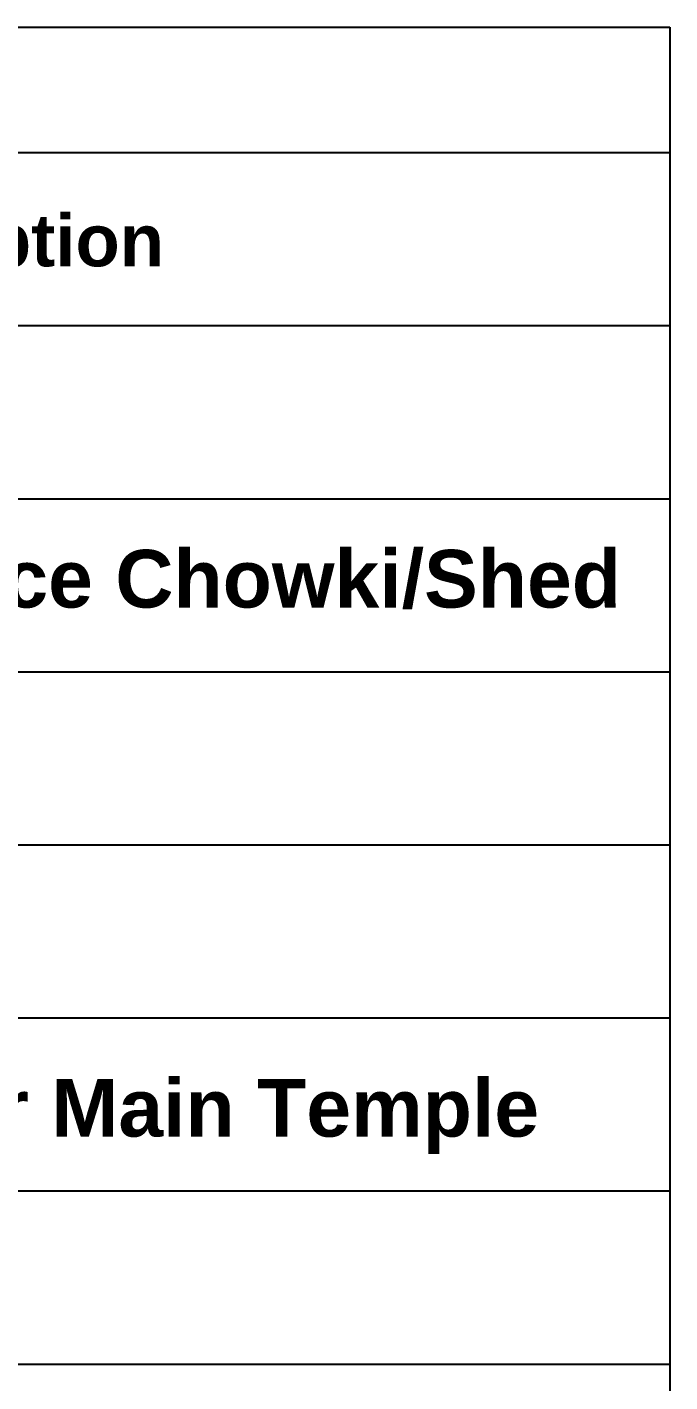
# Model space of a CAD drawing. Header units: metres. Extents: x 125.25 to 127.94, y 109.47 to 110.92.
# Drawn here: x 126.6407 to 126.7522, y 109.7306 to 109.9654 of the extents above; entities that cross this region are included whole.
import ezdxf

# ---------------------------------------------------------------- set-up
doc = ezdxf.new("R2010")
doc.units = ezdxf.units.M
doc.linetypes.add('DASHEDX2', pattern=[38.1, 25.4, -12.7])
doc.styles.get("Standard").update_dxf_attribs({"font": 'arial.ttf'})

msp = doc.modelspace()

# ---------------------------------------------------------------- linework, layer by layer
at = {"color": 18, "linetype": 'DASHEDX2', "true_color": 0x000000}
for p, q in [((126.44562, 109.96541), (126.75222, 109.96541)), ((126.44562, 109.94365), (126.75222, 109.94365)), ((126.44562, 109.91365), (126.75222, 109.91365)), ((126.44562, 109.88365), (126.75222, 109.88365)), ((126.44562, 109.85365), (126.75222, 109.85365)), ((126.44562, 109.82365), (126.75222, 109.82365)), ((126.44562, 109.79365), (126.75222, 109.79365)), ((126.44562, 109.76365), (126.75222, 109.76365)), ((126.44562, 109.73365), (126.75222, 109.73365))]:
    msp.add_line(p, q, dxfattribs=at)
msp.add_lwpolyline([(126.44562, 109.96541), (126.75222, 109.96541), (126.75222, 109.52365), (126.44562, 109.52365)], close=True, dxfattribs=at)

# ---------------------------------------------------------------- texts
at = {"color": 18, "true_color": 0x000000, "attachment_point": 1}
for s, insert, char_height in [('{\\fArial|b1|i0|c0|p34;Description}', (126.59534, 109.93293), 0.009), ('{\\fArial|b1|i0|c0|p34;Temporary Police Chowki/Shed}', (126.53494, 109.87478), 0.01)]:
    msp.add_mtext_dynamic_manual_height_columns(s, width=0.5671065, gutter_width=1.51605, heights=[0], dxfattribs=dict(at, insert=insert, char_height=char_height))
at = {"color": 18, "true_color": 0x000000, "insert": (126.53469, 109.78307), "char_height": 0.01, "width": 0.5671065, "attachment_point": 1}
msp.add_mtext('{\\fArial|b1|i0|c0|p34;Trambakeshwar Main Temple}', dxfattribs=at)

doc.saveas('drawing.dxf')
